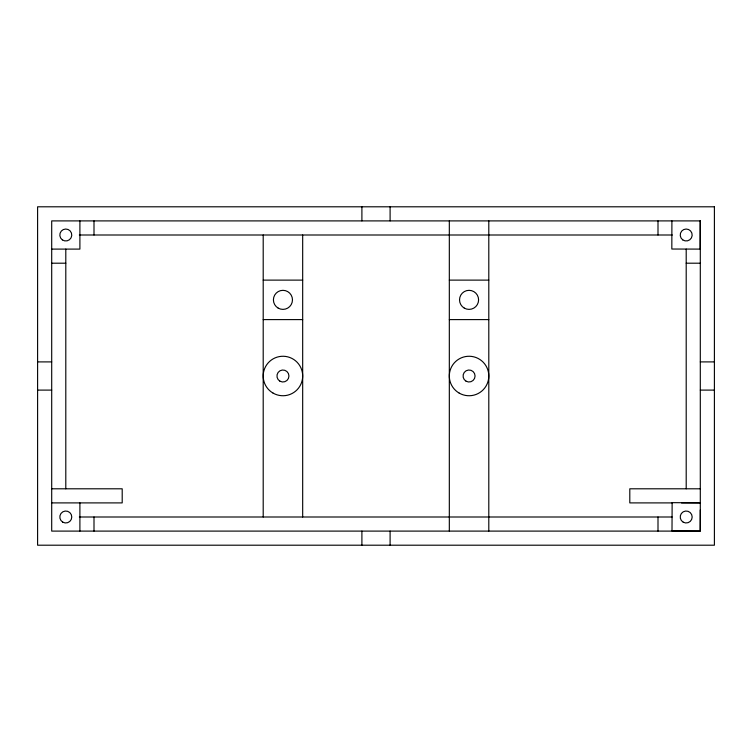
<?xml version="1.0" encoding="UTF-8"?>
<svg xmlns="http://www.w3.org/2000/svg" width="752" height="752" viewBox="0 0 752 752"><rect width="100%" height="100%" fill="white"/><g stroke="black" fill="none" stroke-linecap="round" stroke-linejoin="round"><path stroke-width="1.13" d="M671.903 220.9L671.827 249.034L700.131 249.1L700.197 220.9M700.3 509.95L700.197 531.1L671.997 530.968L672.138 502.665L700.3 502.797M79.336 235L672.288 235M51.7 249.1L79.9 249.1L79.9 220.9M51.7 263.2L65.8 263.2M686.2 263.2L700.3 263.2M263.2 280.12L302.68 280.12M449.32 280.12L488.8 280.12M263.2 319.6L302.68 319.6M449.32 319.6L488.8 319.6M37.6 361.9L51.7 361.9M700.3 361.9L714.4 361.9M37.6 390.1L51.7 390.1M700.3 390.1L714.4 390.1M51.7 488.8L122.2 488.8L122.2 502.9L51.7 502.9M700.3 488.8L629.8 488.8L629.8 502.9L672.1 502.9M681.5 502.9L700.3 502.9M79.336 517L672.1 517M686.2 249.1L686.2 488.8M658 220.9L658 235M658 517L658 531.1M488.8 220.9L488.8 531.1M449.32 220.9L449.32 531.1M390.1 206.8L390.1 220.9M390.1 531.1L390.1 545.2M361.9 206.8L361.9 220.9M361.9 531.1L361.9 545.2M302.68 235L302.68 517M263.2 235L263.2 517M94 220.9L94 235M94 517L94 531.1M79.9 502.9L79.9 531.1M65.8 249.1L65.8 488.8M714.4 206.8L37.6 206.8L37.6 545.2L714.4 545.2L714.4 206.8M700.3 220.9L51.7 220.9L51.7 531.1L700.3 531.1L700.3 220.9M273.07 393.099A19.74 19.74 0 0 0 302.68 376A19.74 19.74 0 0 0 273.07 358.901A19.74 19.74 0 0 0 273.07 393.099M459.19 393.099A19.74 19.74 0 0 0 488.8 376A19.74 19.74 0 0 0 459.19 358.901A19.74 19.74 0 0 0 459.19 393.099M279.941 381.198A6.007 6.007 0 0 0 288.947 376A6.007 6.007 0 0 0 279.941 370.802A6.007 6.007 0 0 0 279.941 381.198M466.061 381.198A6.007 6.007 0 0 0 475.067 376A6.007 6.007 0 0 0 466.061 370.802A6.007 6.007 0 0 0 466.061 381.198M278.174 308.113A9.532 9.532 0 0 0 292.472 299.86A9.532 9.532 0 0 0 278.174 291.607A9.532 9.532 0 0 0 278.174 308.113M464.294 308.113A9.532 9.532 0 0 0 478.592 299.86A9.532 9.532 0 0 0 464.294 291.607A9.532 9.532 0 0 0 464.294 308.113M62.811 522.179A5.978 5.978 0 0 0 71.778 517A5.978 5.978 0 0 0 62.811 511.821A5.978 5.978 0 0 0 62.811 522.179M62.36 239.888A5.978 5.978 0 0 0 71.75 235.536A5.978 5.978 0 0 0 63.29 229.576A5.978 5.978 0 0 0 62.36 239.888M682.76 239.888A5.978 5.978 0 0 0 692.15 235.536A5.978 5.978 0 0 0 683.69 229.576A5.978 5.978 0 0 0 682.76 239.888M683.211 522.179A5.978 5.978 0 0 0 692.178 517A5.978 5.978 0 0 0 683.211 511.821A5.978 5.978 0 0 0 683.211 522.179"/></g></svg>
